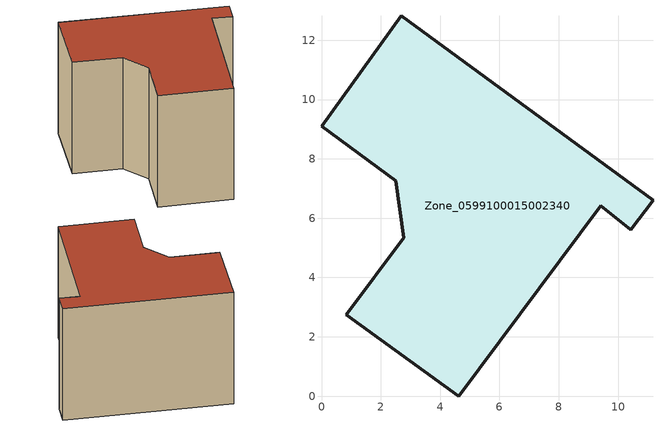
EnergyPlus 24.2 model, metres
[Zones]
Zone_0599100015002340
 floor ground (C_G): 0,9.1 2.69,12.82 11.18,6.6 10.43,5.62 9.42,6.41 4.62,0 0.83,2.75 2.77,5.34 2.5,7.25 z0.99
 wall outside (C_F): 10.43,5.62 11.18,6.6 2.69,12.82 0,9.1 2.5,7.25 2.77,5.34 0.83,2.75 4.62,0 9.42,6.41 10.43,5.62 z0.99:8.97
 roof outside (C_R): 0.83,2.75 4.62,0 9.42,6.41 10.43,5.62 11.18,6.6 2.69,12.82 0,9.1 2.5,7.25 2.77,5.34 z8.97
[BUILDING]
Pand.0599100015002340: North Axis=0; Terrain=City; Loads Convergence Tolerance Value=0.04; Temperature Convergence Tolerance Value=0.4; Solar Distribution=FullExterior; Maximum Number of Warmup Days=25; Minimum Number of Warmup Days=1
[Site:Location]
Rotterdam.The.Hague.AP_ZH_NLD Design_Conditions: Latitude=51.96; Longitude=4.45; Time Zone=1; Elevation=-4.5
[SITE:GROUNDTEMPERATURE:BUILDINGSURFACE]
18, 18, 18, 18, 18, 18, 18, 18, 18, 18, 18, 18
[MATERIAL] Thermal Absorptance=0.9; Solar Absorptance=0.7; Visible Absorptance=0.7
Name | Roughness | Thickness | Conductivity | Density | Specific Heat
G.TI.1975-1991 | MediumSmooth | 0.15 | 0.288461 | 540 | 1210
F.TI.1975-1991 | Rough | 0.3 | 0.230769 | 1920 | 840
R.TI.1975-1991 | MediumRough | 0.2 | 0.153846 | 1500 | 1000
[CONSTRUCTION]
C_G: G.TI.1975-1991
C_F: F.TI.1975-1991
C_R: R.TI.1975-1991
[ZONE]
Zone_0599100015002340: Type=1; Multiplier=1; Ceiling Height=Autocalculate; Volume=Autocalculate; Floor Area=autocalculate; Part of Total Floor Area=Yes
[ZONEINFILTRATION:DESIGNFLOWRATE]
Infil_Zone_0599100015002340: Zone or ZoneList or Space or SpaceList=Zone_0599100015002340; Schedule=AlwaysOn; Design Flow Rate Calculation Method=Flow/Area; Flow Rate per Floor Area=0.003; Constant Term Coefficient=1; Temperature Term Coefficient=0; Velocity Term Coefficient=0; Velocity Squared Term Coefficient=0
[HVACTEMPLATE:ZONE:IDEALLOADSAIRSYSTEM]
Zone_0599100015002340: Maximum Heating Supply Air Temperature=50; Minimum Cooling Supply Air Temperature=13; Maximum Heating Supply Air Humidity Ratio=0.0156; Minimum Cooling Supply Air Humidity Ratio=0.0077; Heating Limit=NoLimit; Cooling Limit=NoLimit; Dehumidification Control Type=ConstantSensibleHeatRatio; Cooling Sensible Heat Ratio=0.7; Dehumidification Setpoint=60; Humidification Control Type=None; Humidification Setpoint=30; Outdoor Air Method=None; Outdoor Air Flow Rate per Person=0.00944; Outdoor Air Flow Rate per Zone Floor Area=0; Outdoor Air Flow Rate per Zone=0; Demand Controlled Ventilation Type=None; Outdoor Air Economizer Type=NoEconomizer; Heat Recovery Type=None; Sensible Heat Recovery Effectiveness=0.7; Latent Heat Recovery Effectiveness=0.65
[ZONECONTROL:THERMOSTAT]
ThermostatControl_Zone_0599100015002340: Zone or ZoneList=Zone_0599100015002340; Control Type Schedule=DualSetpointControlType; Control 1=Thermostat_Zone_0599100015002340; Temperature Difference Between Cutout And Setpoint=0
[THERMOSTATSETPOINT:DUALSETPOINT]
Thermostat_Zone_0599100015002340: Heating Setpoint Temperature Schedule=HeatingSetpoint_Zone_0599100015002340; Cooling Setpoint Temperature Schedule=CoolingSetpoint_Zone_0599100015002340
[SCHEDULE:COMPACT]
HeatingSetpoint_Zone_0599100015002340: Through: 12/31, For: AllDays, Until: 24:00, 21
CoolingSetpoint_Zone_0599100015002340: Through: 12/31, For: AllDays, Until: 24:00, 24
DualSetpointControlType: Through: 12/31, For: AllDays, Until: 24:00, 4
AlwaysOn: Through: 12/31, For: AllDays, Until: 24:00, 1
